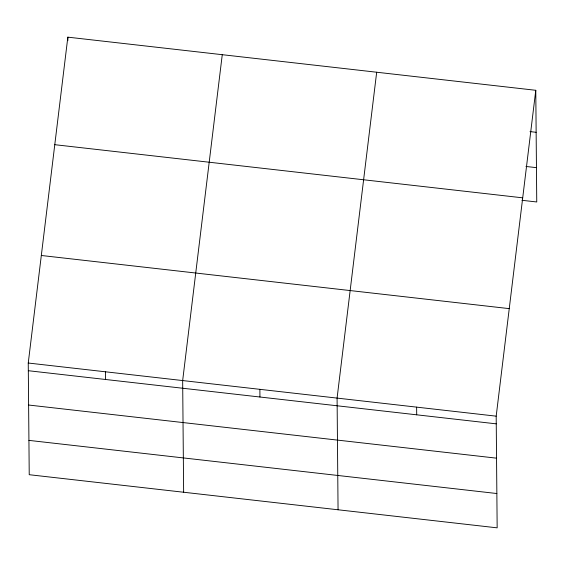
<?xml version="1.0" encoding="UTF-8"?>
<svg xmlns="http://www.w3.org/2000/svg" width="565" height="565" viewBox="0 0 565 565"><rect width="100%" height="100%" fill="white"/><g stroke="black" fill="none" stroke-linecap="round" stroke-linejoin="round"><path stroke-width="0.85" d="M535.775 90.294L496.183 416.165L497.158 527.844L29.225 474.706L28.25 363.027L67.842 37.156L535.775 90.294L536.75 201.973L521.891 200.285M222.264 54.692L182.665 380.563L183.639 492.242M376.678 72.228L337.086 398.099L338.061 509.778M530.019 131.603L536.143 132.302M525.959 166.463L536.453 167.657M54.777 144.689L522.71 197.835M41.316 255.486L509.249 308.631M28.25 363.027L496.183 416.165M28.314 370.711L496.247 423.849M28.617 405.027L496.55 458.166M28.928 440.382L496.854 493.527M416.631 407.132L416.702 414.816M259.879 389.327L259.942 397.011M105.457 371.791L105.528 379.475M67.842 37.156L67.871 40.567"/></g></svg>
